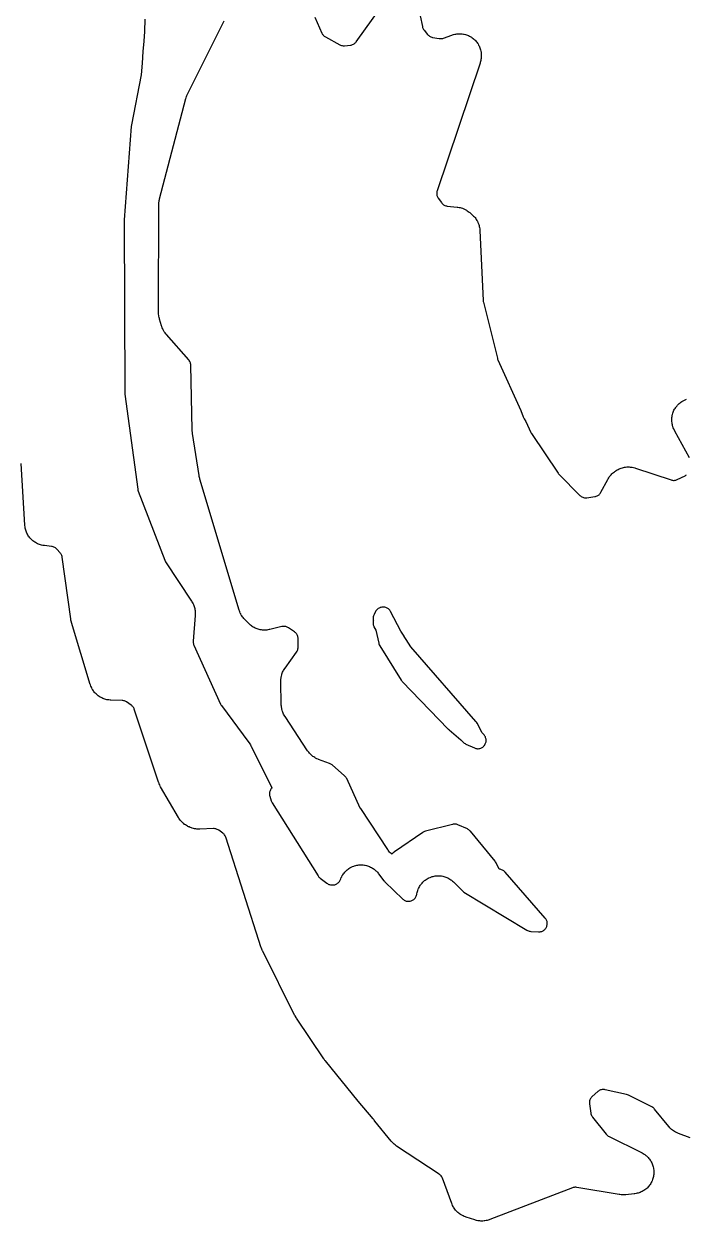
# Model space of a CAD drawing. Header units: millimetres. Extents: x 0 to 194, y 0 to 298.
# Drawn here: x 98.76 to 122.73, y 98.49 to 141.81 of the extents above; entities that cross this region are included whole.
import ezdxf

# ---------------------------------------------------------------- set-up
doc = ezdxf.new("R2010")
doc.units = ezdxf.units.MM
doc.layers.add('CUT', color=7, linetype='CONTINUOUS')

msp = doc.modelspace()

# ---------------------------------------------------------------- linework, layer by layer
at = {"layer": 'CUT'}
for points in [[(109.2915, 142.0523), (109.5461, 141.4809), (109.5587, 141.4559), (109.5736, 141.4321), (109.5907, 141.4098), (109.6097, 141.3892), (109.6306, 141.3705), (109.6532, 141.3538), (109.6772, 141.3393), (110.1994, 141.0562), (110.2261, 141.0434), (110.254, 141.0332), (110.2828, 141.0259), (110.3121, 141.0214), (110.3417, 141.0199), (110.3713, 141.0213), (110.5768, 141.0412), (110.605, 141.0453), (110.6326, 141.052), (110.6594, 141.0614), (110.6853, 141.0732), (110.7099, 141.0874), (110.7331, 141.1038), (110.7546, 141.1224), (110.7742, 141.143), (110.7918, 141.1653), (111.6797, 142.4062)], [(113.1032, 142.1074), (113.185, 141.7119), (113.1922, 141.6839), (113.2021, 141.6568), (113.2145, 141.6307), (113.2293, 141.606), (113.2465, 141.5828), (113.3713, 141.4301), (113.392, 141.4072), (113.4151, 141.3866), (113.4401, 141.3684), (113.4669, 141.3529), (113.4951, 141.3403), (113.5244, 141.3306), (113.5547, 141.324), (113.7988, 141.2836), (113.8292, 141.2802), (113.8598, 141.2799), (113.8903, 141.2827), (113.9203, 141.2886), (113.9496, 141.2975), (114.2532, 141.4072), (114.2744, 141.4142), (114.317, 141.4273), (114.3603, 141.4382), (114.3931, 141.4448), (114.4372, 141.4514), (114.4704, 141.4546), (114.515, 141.4568), (114.5484, 141.4568), (114.593, 141.4546), (114.6262, 141.4513), (114.6703, 141.4446), (114.7031, 141.438), (114.7463, 141.427), (114.7783, 141.4172), (114.8202, 141.402), (114.851, 141.3891), (114.8913, 141.3698), (114.9206, 141.3539), (114.9588, 141.3307), (114.9864, 141.312), (115.0221, 141.2852), (115.0477, 141.2638), (115.0805, 141.2335), (115.104, 141.2097), (115.1336, 141.1764), (115.1546, 141.1503), (115.1808, 141.1142), (115.199, 141.0863), (115.2215, 141.0477), (115.237, 141.0181), (115.2555, 140.9775), (115.2679, 140.9465), (115.2824, 140.9043), (115.2917, 140.8722), (115.3019, 140.8288), (115.3079, 140.7959), (115.3138, 140.7517), (115.3155, 140.731), (115.3171, 140.6104), (115.316, 140.5913), (115.3129, 140.5613), (115.3071, 140.5215), (115.3014, 140.4919), (115.292, 140.4528), (115.2809, 140.4142), (115.2749, 140.395), (113.7186, 135.7724), (113.7109, 135.7452), (113.7057, 135.7173), (113.7032, 135.6892), (113.7033, 135.6609), (113.7062, 135.6327), (113.7116, 135.605), (113.7197, 135.5779), (113.7302, 135.5516), (113.7432, 135.5265), (113.7585, 135.5027), (113.8717, 135.3435), (113.8892, 135.3213), (113.9086, 135.3008), (113.9299, 135.2823), (113.9529, 135.2658), (113.9773, 135.2516), (114.0029, 135.2397), (114.0295, 135.2302), (114.0569, 135.2234), (114.0848, 135.2191), (114.4445, 135.1813), (114.4673, 135.1783), (114.5126, 135.1712), (114.5576, 135.1618), (114.5908, 135.153), (114.6346, 135.1391), (114.6668, 135.1269), (114.7089, 135.1086), (114.7396, 135.0933), (114.7797, 135.0707), (114.8087, 135.0523), (114.8462, 135.0258), (114.8823, 134.9974), (114.9, 134.9828), (114.9885, 134.9056), (115.0052, 134.8902), (115.0378, 134.8588), (115.0688, 134.8257), (115.0907, 134.7998), (115.1182, 134.7638), (115.1374, 134.7358), (115.1611, 134.6972), (115.1774, 134.6675), (115.1971, 134.6267), (115.2103, 134.5954), (115.2259, 134.5529), (115.2359, 134.5204), (115.247, 134.4765), (115.2537, 134.4433), (115.2604, 134.3985), (115.2649, 134.3534), (115.2665, 134.3308), (115.3871, 131.7958), (115.39, 131.7666), (115.3956, 131.7377), (115.8995, 129.7104), (115.9073, 129.6842), (115.9175, 129.6588), (116.749, 127.8253), (116.8323, 127.5885), (116.8417, 127.5648), (116.8532, 127.5421), (116.8665, 127.5204), (116.9303, 127.4256), (117.1103, 127.0286), (117.1217, 127.0061), (117.135, 126.9845), (118.1024, 125.5534), (118.119, 125.5311), (118.1376, 125.5104), (118.8894, 124.7504), (118.9123, 124.7295), (118.9373, 124.7111), (118.964, 124.6953), (118.9922, 124.6824), (119.0216, 124.6725), (119.0519, 124.6657), (119.0827, 124.662), (119.1137, 124.6616), (119.1446, 124.6643), (119.4278, 124.7042), (119.4555, 124.7095), (119.4826, 124.7173), (119.5089, 124.7276), (119.534, 124.7404), (119.5579, 124.7555), (119.5802, 124.7727), (119.6008, 124.792), (119.6195, 124.8131), (119.6362, 124.8359), (119.6506, 124.8601), (119.8982, 125.3246), (119.9087, 125.3432), (119.9304, 125.3796), (119.9538, 125.4151), (119.9726, 125.4408), (119.9993, 125.4738), (120.0204, 125.4976), (120.0501, 125.528), (120.0733, 125.5497), (120.1057, 125.5772), (120.1394, 125.6031), (120.1565, 125.6157), (120.1788, 125.6312), (120.1982, 125.644), (120.2376, 125.6685), (120.2782, 125.691), (120.3095, 125.7063), (120.3522, 125.7245), (120.3849, 125.7364), (120.4293, 125.7501), (120.4631, 125.7586), (120.5086, 125.7676), (120.5431, 125.7726), (120.5893, 125.7769), (120.6241, 125.7783), (120.6705, 125.7778), (120.7053, 125.7756), (120.7514, 125.7703), (120.7857, 125.7646), (120.8311, 125.7546), (120.8759, 125.7422), (120.8981, 125.7355), (122.1871, 125.3071), (122.215, 125.2993), (122.2434, 125.2942), (122.2723, 125.2919), (122.3012, 125.2924), (122.33, 125.2957), (122.3583, 125.3017), (122.3859, 125.3104), (122.4125, 125.3217), (122.6997, 125.4609), (122.7258, 125.4751), (122.7503, 125.4919)], [(103.1346, 141.984), (103.1246, 141.5412), (103.0974, 141.1864), (103.069, 140.8171), (103.0359, 140.3851), (103.0039, 139.9687), (102.653, 138.1573), (102.6502, 138.14), (102.647, 138.1162), (102.6451, 138.0987), (102.3936, 134.7232), (102.393, 134.7117), (102.3924, 134.6959), (102.3922, 134.6843), (102.4077, 128.4729), (102.4084, 128.453), (102.4103, 128.4258), (102.4123, 128.4061), (102.8794, 124.9683), (102.886, 124.9342), (102.8966, 124.901), (103.857, 122.4033), (103.8703, 122.3737), (103.8867, 122.3456), (104.8283, 120.9207), (104.8396, 120.9027), (104.8614, 120.8661), (104.8814, 120.8285), (104.8951, 120.7997), (104.9114, 120.7603), (104.9223, 120.7303), (104.9349, 120.6896), (104.9429, 120.6587), (104.9515, 120.617), (104.9565, 120.5855), (104.9612, 120.5432), (104.9632, 120.5113), (104.9639, 120.4687), (104.9626, 120.4262), (104.9614, 120.4049), (104.8878, 119.4753), (104.8869, 119.4452), (104.8891, 119.4152), (104.8942, 119.3855), (104.9024, 119.3565), (104.9133, 119.3284), (105.873, 117.1986), (105.8881, 117.1694), (105.9063, 117.1421), (106.9044, 115.808), (106.9161, 115.7916), (106.9389, 115.7582), (106.9601, 115.7238), (106.9797, 115.6885), (106.9891, 115.6706), (107.74, 114.1652), (107.7334, 114.1593), (107.7135, 114.1374), (107.6959, 114.1137), (107.6806, 114.0883), (107.668, 114.0615), (107.658, 114.0337), (107.6509, 114.005), (107.6466, 113.9757), (107.6452, 113.9461), (107.6467, 113.9166), (107.6511, 113.8873), (107.6584, 113.8587), (107.7091, 113.6937), (107.718, 113.6688), (107.7291, 113.6447), (107.7422, 113.6217), (109.4094, 110.9796), (109.4245, 110.9578), (109.4414, 110.9375), (109.4601, 110.9188), (109.4803, 110.9018), (109.7207, 110.7171), (109.7455, 110.7), (109.7718, 110.6854), (109.7994, 110.6736), (109.8281, 110.6646), (109.8576, 110.6585), (109.8875, 110.6554), (109.9244, 110.6534), (109.9538, 110.6533), (109.9831, 110.656), (110.012, 110.6617), (110.0402, 110.6701), (110.0674, 110.6812), (110.0934, 110.6949), (110.1179, 110.7112), (110.1408, 110.7297), (110.1617, 110.7504), (110.1804, 110.773), (110.1969, 110.7974), (110.2109, 110.8233), (110.2223, 110.8504), (110.2323, 110.8778), (110.2497, 110.9191), (110.2643, 110.9493), (110.2857, 110.9887), (110.3032, 111.0174), (110.3285, 111.0545), (110.3488, 111.0812), (110.3776, 111.1156), (110.4005, 111.1402), (110.4326, 111.1715), (110.4578, 111.1938), (110.4928, 111.2217), (110.5201, 111.2414), (110.5578, 111.2657), (110.5869, 111.2825), (110.6268, 111.303), (110.6574, 111.3168), (110.6992, 111.3332), (110.731, 111.3439), (110.7742, 111.356), (110.8069, 111.3635), (110.8511, 111.3713), (110.8844, 111.3755), (110.9292, 111.3788), (110.9627, 111.3797), (111.0076, 111.3785), (111.0411, 111.376), (111.0856, 111.3705), (111.1187, 111.3646), (111.1624, 111.3547), (111.1947, 111.3456), (111.2372, 111.3313), (111.2685, 111.319), (111.3094, 111.3006), (111.3393, 111.2853), (111.3781, 111.2628), (111.4064, 111.2446), (111.4428, 111.2184), (111.4691, 111.1975), (111.5027, 111.1678), (111.5267, 111.1444), (111.5573, 111.1115), (111.5861, 111.0772), (111.6001, 111.0596), (111.7937, 110.804), (111.8087, 110.7858), (111.825, 110.7689), (112.4767, 110.1427), (112.4988, 110.1234), (112.5228, 110.1063), (112.5483, 110.0917), (112.5751, 110.0797), (112.6029, 110.0703), (112.6316, 110.0637), (112.6607, 110.0599), (112.6901, 110.059), (112.7194, 110.061), (112.7484, 110.0659), (112.7768, 110.0735), (112.8043, 110.0839), (112.8306, 110.097), (112.8556, 110.1125), (112.8789, 110.1305), (112.9003, 110.1506), (112.9197, 110.1727), (112.9368, 110.1966), (112.9515, 110.2221), (112.9636, 110.2488), (112.973, 110.2767), (112.9797, 110.3053), (112.9844, 110.3312), (112.9935, 110.3752), (113.0049, 110.4187), (113.015, 110.4509), (113.0306, 110.493), (113.0439, 110.524), (113.0637, 110.5644), (113.08, 110.5939), (113.1037, 110.6321), (113.1229, 110.6598), (113.1503, 110.6955), (113.1721, 110.7212), (113.2029, 110.7539), (113.2272, 110.7773), (113.2612, 110.8068), (113.2877, 110.8276), (113.3244, 110.8536), (113.3529, 110.8716), (113.392, 110.8938), (113.4221, 110.909), (113.4633, 110.9271), (113.4947, 110.9392), (113.5375, 110.9531), (113.57, 110.962), (113.6139, 110.9716), (113.6472, 110.9771), (113.6919, 110.9823), (113.7255, 110.9845), (113.7705, 110.9852), (113.8041, 110.9841), (113.849, 110.9803), (113.8824, 110.9757), (113.9266, 110.9675), (113.9593, 110.9597), (114.0025, 110.947), (114.0343, 110.936), (114.076, 110.9191), (114.1066, 110.9049), (114.1464, 110.8839), (114.1754, 110.8668), (114.2129, 110.8419), (114.2401, 110.822), (114.2749, 110.7935), (114.3083, 110.7634), (114.3246, 110.7479), (114.6334, 110.4395), (114.6603, 110.4156), (114.6899, 110.3952), (116.9691, 109.0138), (116.995, 108.9998), (117.0222, 108.9884), (117.0503, 108.9798), (117.0791, 108.9739), (117.1084, 108.9708), (117.3906, 108.9556), (117.4198, 108.9554), (117.449, 108.9581), (117.4778, 108.9636), (117.5058, 108.972), (117.533, 108.983), (117.5589, 108.9965), (117.5834, 109.0126), (117.6062, 109.031), (117.6271, 109.0515), (117.6459, 109.0739), (117.6624, 109.0981), (117.6765, 109.1238), (117.688, 109.1507), (117.6969, 109.1786), (117.7029, 109.2072), (117.7062, 109.2363), (117.7066, 109.2656), (117.7042, 109.2948), (117.6989, 109.3236), (117.6908, 109.3517), (117.68, 109.3789), (117.6667, 109.405), (117.6508, 109.4296), (117.6327, 109.4526), (116.1766, 111.1183), (116.1559, 111.1398), (116.1331, 111.1591), (116.1085, 111.176), (116.0823, 111.1904), (116.0549, 111.2022), (116.0264, 111.2111), (115.9971, 111.2172), (115.9675, 111.2219), (115.8542, 111.4518), (115.837, 111.4821), (115.8164, 111.5103), (114.9222, 112.5934), (114.9036, 112.6139), (114.8831, 112.6327), (114.8611, 112.6494), (114.8376, 112.6641), (114.8128, 112.6765), (114.4717, 112.8283), (114.4451, 112.8386), (114.4176, 112.8464), (114.3895, 112.8515), (114.3611, 112.854), (114.3325, 112.8537), (114.3041, 112.8507), (114.2761, 112.845), (113.2938, 112.5964), (113.2679, 112.5885), (113.2429, 112.5784), (113.2188, 112.5661), (113.196, 112.5517), (112.1815, 111.8451), (112.1631, 111.8329), (112.1282, 111.811), (112.1041, 111.7942), (112.0817, 111.7752), (112.0739, 111.7671), (112.0524, 111.7867), (112.021, 111.8184), (111.9986, 111.8432), (111.9705, 111.8779), (111.9442, 111.9138), (111.9314, 111.9321), (110.9514, 113.4181), (110.9386, 113.4355), (110.4467, 114.4994), (110.4316, 114.5279), (110.4136, 114.5546), (110.3928, 114.5792), (110.3695, 114.6014), (109.9128, 114.9924), (109.8921, 115.0086), (109.8701, 115.023), (109.8469, 115.0353), (109.8227, 115.0456), (109.4283, 115.193), (109.4064, 115.2018), (109.3632, 115.2206), (109.321, 115.2417), (109.2902, 115.2591), (109.2504, 115.2844), (109.2217, 115.305), (109.1848, 115.3344), (109.1583, 115.3578), (109.1247, 115.3909), (109.1008, 115.4169), (109.0709, 115.4534), (109.0428, 115.4913), (109.0293, 115.5106), (108.2135, 116.746), (108.2023, 116.7638), (108.1807, 116.8), (108.1609, 116.8372), (108.1474, 116.8657), (108.1311, 116.9046), (108.1203, 116.9343), (108.1077, 116.9745), (108.0997, 117.0051), (108.091, 117.0463), (108.0859, 117.0775), (108.0811, 117.1193), (108.0782, 117.1614), (108.0772, 117.1824), (108.0596, 118.0062), (108.0596, 118.0269), (108.0607, 118.0683), (108.0636, 118.1097), (108.0672, 118.1405), (108.0739, 118.1814), (108.0804, 118.2118), (108.0908, 118.2519), (108.1, 118.2815), (108.1141, 118.3205), (108.126, 118.3491), (108.1436, 118.3867), (108.1581, 118.4141), (108.1791, 118.4498), (108.2017, 118.4845), (108.2135, 118.5016), (108.6302, 119.081), (108.6472, 119.1075), (108.6613, 119.1357), (108.6725, 119.1651), (108.6804, 119.1956), (108.6852, 119.2267), (108.6866, 119.2582), (108.6845, 119.5622), (108.683, 119.5909), (108.6787, 119.6192), (108.6717, 119.6471), (108.6621, 119.6741), (108.6499, 119.7001), (108.6354, 119.7248), (108.6185, 119.748), (108.5995, 119.7695), (108.5785, 119.789), (108.5558, 119.8065), (108.3419, 119.9552), (108.3181, 119.9701), (108.293, 119.9827), (108.2669, 119.993), (108.2398, 120.0007), (108.2122, 120.0059), (108.1842, 120.0085), (108.1561, 120.0085), (108.1282, 120.0058), (108.1006, 120.0005), (107.6621, 119.8951), (107.6399, 119.8903), (107.5953, 119.8819), (107.5503, 119.8758), (107.5164, 119.873), (107.471, 119.8714), (107.437, 119.872), (107.3917, 119.875), (107.3579, 119.879), (107.3131, 119.8866), (107.2799, 119.894), (107.2361, 119.906), (107.2038, 119.9167), (107.1615, 119.9331), (107.1304, 119.947), (107.0899, 119.9676), (107.0604, 119.9846), (107.0223, 120.0091), (106.9946, 120.029), (106.9591, 120.0573), (106.9251, 120.0873), (106.9084, 120.1028), (106.7674, 120.2406), (106.7515, 120.2569), (106.7207, 120.2903), (106.6915, 120.3252), (106.6711, 120.3523), (106.6456, 120.39), (106.628, 120.4191), (106.6064, 120.4591), (106.5918, 120.4899), (106.5744, 120.5318), (106.5592, 120.5746), (106.5521, 120.5962), (105.1302, 125.3311), (105.1224, 125.3606), (105.1055, 125.435), (105.0997, 125.465), (104.8603, 126.9872), (104.8566, 127.0174), (104.8499, 127.0932), (104.8483, 127.1236), (104.8002, 129.4571), (104.7981, 129.487), (104.793, 129.5166), (104.785, 129.5455), (104.7741, 129.5735), (104.7605, 129.6002), (104.7442, 129.6255), (104.7256, 129.649), (103.9147, 130.5712), (103.8992, 130.5898), (103.8694, 130.6276), (103.8417, 130.6669), (103.8225, 130.6975), (103.7991, 130.7396), (103.7833, 130.772), (103.7645, 130.8164), (103.7482, 130.8617), (103.7406, 130.8846), (103.6685, 131.1238), (103.6627, 131.1451), (103.652, 131.1881), (103.6434, 131.2315), (103.6387, 131.2643), (103.6344, 131.3084), (103.6323, 131.3526), (103.6319, 131.3747), (103.6416, 135.26), (103.642, 135.279), (103.6437, 135.3169), (103.647, 135.3548), (103.6507, 135.3831), (103.6572, 135.4205), (103.6653, 135.4576), (103.6697, 135.4761), (104.6222, 139.1149), (104.6287, 139.1373), (104.6428, 139.1818), (104.6592, 139.2255), (104.6779, 139.2683), (104.6878, 139.2894), (106.0063, 141.926)], [(122.862, 126.1123), (122.3307, 127.0696), (122.2978, 127.1357), (122.2885, 127.1555), (122.2709, 127.1955), (122.2553, 127.2364), (122.2538, 127.2411), (122.2463, 127.2645), (122.2378, 127.2967), (122.2285, 127.3402), (122.2232, 127.3731), (122.2182, 127.4172), (122.2162, 127.4505), (122.2156, 127.4949), (122.2169, 127.5282), (122.2207, 127.5725), (122.2252, 127.6055), (122.2334, 127.6492), (122.2412, 127.6816), (122.2536, 127.7243), (122.2645, 127.7558), (122.2812, 127.797), (122.2951, 127.8273), (122.3157, 127.8667), (122.3326, 127.8954), (122.357, 127.9325), (122.3766, 127.9594), (122.4046, 127.994), (122.4268, 128.0189), (122.458, 128.0505), (122.4825, 128.073), (122.5167, 128.1015), (122.5434, 128.1215), (122.5802, 128.1464), (122.6087, 128.1636), (122.6478, 128.1848), (122.6779, 128.1991), (122.7189, 128.2163), (122.7502, 128.2277)], [(122.8843, 101.4991), (122.4545, 101.6612), (122.4325, 101.6702), (122.3891, 101.6892), (122.3468, 101.7106), (122.3159, 101.7282), (122.276, 101.7538), (122.2472, 101.7746), (122.2103, 101.8043), (122.1838, 101.828), (122.1502, 101.8614), (122.1184, 101.8965), (122.1029, 101.9145), (121.5949, 102.5392), (121.5734, 102.5629), (121.5496, 102.5841), (121.5236, 102.6027), (121.4959, 102.6184), (120.6428, 103.0432), (120.6098, 103.0573), (120.5753, 103.0673), (119.8019, 103.2424), (119.7741, 103.2474), (119.7459, 103.2497), (119.7176, 103.2493), (119.6895, 103.2463), (119.6618, 103.2406), (119.6347, 103.2324), (119.6086, 103.2216), (119.5836, 103.2084), (119.5599, 103.193), (119.5378, 103.1753), (119.3321, 102.9949), (119.3106, 102.974), (119.2913, 102.9511), (119.2743, 102.9263), (119.2599, 102.9), (119.2482, 102.8724), (119.2394, 102.8437), (119.2334, 102.8143), (119.2304, 102.7845), (119.2304, 102.7545), (119.2334, 102.7247), (119.283, 102.3953), (119.2893, 102.3645), (119.2988, 102.3345), (119.3114, 102.3057), (119.3269, 102.2783), (119.3453, 102.2528), (119.8426, 101.6302), (119.8645, 101.6057), (119.8889, 101.5837), (119.9156, 101.5646), (119.9442, 101.5484), (121.1194, 100.968), (121.1391, 100.9577), (121.178, 100.936), (121.2157, 100.9125), (121.2431, 100.8934), (121.2784, 100.8662), (121.3038, 100.8446), (121.3362, 100.8141), (121.3593, 100.79), (121.3885, 100.7564), (121.4091, 100.7302), (121.4349, 100.6939), (121.4528, 100.6658), (121.4748, 100.6271), (121.4899, 100.5974), (121.508, 100.5567), (121.5201, 100.5256), (121.5341, 100.4833), (121.543, 100.4512), (121.5528, 100.4077), (121.5585, 100.3749), (121.5639, 100.3307), (121.5663, 100.2974), (121.5673, 100.2529), (121.5664, 100.2196), (121.5631, 100.1752), (121.5589, 100.1421), (121.5511, 100.0983), (121.5437, 100.0657), (121.5317, 100.0229), (121.5211, 99.9913), (121.5049, 99.9498), (121.4912, 99.9194), (121.471, 99.8797), (121.4543, 99.8508), (121.4303, 99.8133), (121.4109, 99.7862), (121.3833, 99.7513), (121.3613, 99.7262), (121.3303, 99.6942), (121.306, 99.6714), (121.272, 99.6426), (121.2455, 99.6224), (121.2089, 99.5971), (121.1805, 99.5795), (121.1416, 99.558), (121.1116, 99.5433), (121.0707, 99.5257), (121.0395, 99.5141), (120.997, 99.5006), (120.9648, 99.4922), (120.9212, 99.483), (120.8773, 99.4759), (120.8552, 99.473), (120.5535, 99.44), (120.5328, 99.4382), (120.4914, 99.4356), (120.45, 99.4349), (120.4189, 99.4358), (120.3776, 99.4389), (120.3364, 99.444), (120.3159, 99.4469), (118.7746, 99.7078), (118.7428, 99.7115), (118.7107, 99.7117), (118.6788, 99.7085), (118.6474, 99.7019), (118.6169, 99.692), (115.6298, 98.5439), (115.6093, 98.5366), (115.568, 98.523), (115.5261, 98.5114), (115.4943, 98.5042), (115.4515, 98.4967), (115.4192, 98.4926), (115.3758, 98.4893), (115.3432, 98.4884), (115.2998, 98.4892), (115.2673, 98.4914), (115.2241, 98.4965), (115.1919, 98.5018), (115.1494, 98.511), (115.1074, 98.5223), (115.0866, 98.5284), (114.7677, 98.6305), (114.7464, 98.6379), (114.7041, 98.6538), (114.6626, 98.6719), (114.6323, 98.6869), (114.5929, 98.709), (114.5642, 98.7271), (114.5272, 98.753), (114.5005, 98.7738), (114.4662, 98.8034), (114.4417, 98.8267), (114.4107, 98.8596), (114.3886, 98.8853), (114.361, 98.9211), (114.3417, 98.9489), (114.3178, 98.9872), (114.3013, 99.0168), (114.2814, 99.0574), (114.2635, 99.0989), (114.2551, 99.1199), (113.9135, 100.0379), (113.9009, 100.0669), (113.8854, 100.0944), (113.8671, 100.12), (113.8462, 100.1437), (113.8229, 100.165), (113.7976, 100.1837), (112.2519, 101.2038), (112.2335, 101.2166), (112.1973, 101.2432), (112.1624, 101.2716), (112.1374, 101.2941), (112.1056, 101.3258), (112.0754, 101.3591), (112.0607, 101.3761), (111.4629, 102.1038), (111.4432, 102.1399), (111.4272, 102.1659), (111.4087, 102.1901), (110.8654, 102.8312), (109.6725, 104.2834), (109.6592, 104.3003), (109.6272, 104.3434), (109.6148, 104.3609), (108.6249, 105.8322), (108.6096, 105.8566), (108.5733, 105.9188), (108.5596, 105.9441), (107.4055, 108.2494), (107.3981, 108.2649), (107.3839, 108.2963), (107.3709, 108.3281), (107.3592, 108.3604), (107.3536, 108.3767), (106.0673, 112.3757), (106.056, 112.4052), (106.0417, 112.4335), (106.0245, 112.4601), (106.0045, 112.4847), (105.9821, 112.507), (105.9575, 112.5269), (105.8099, 112.6336), (105.786, 112.6492), (105.7607, 112.6625), (105.7343, 112.6733), (105.7069, 112.6815), (105.6789, 112.6871), (105.6504, 112.69), (105.6219, 112.6902), (105.1293, 112.67), (105.1062, 112.6697), (105.06, 112.6702), (105.0139, 112.673), (104.9795, 112.6769), (104.9339, 112.6845), (104.9001, 112.6919), (104.8555, 112.7041), (104.8227, 112.715), (104.7796, 112.7317), (104.7374, 112.7506), (104.7166, 112.7605), (104.6955, 112.7713), (104.6767, 112.7815), (104.6396, 112.8028), (104.6036, 112.8258), (104.5774, 112.8443), (104.5437, 112.8706), (104.5194, 112.8915), (104.4883, 112.9209), (104.4661, 112.944), (104.438, 112.9762), (104.4181, 113.0013), (104.3932, 113.0361), (104.3699, 113.072), (104.3587, 113.0902), (103.7078, 114.2077), (103.6967, 114.228), (103.6755, 114.2691), (103.6564, 114.3113), (103.6396, 114.3543), (103.6317, 114.3761), (102.7542, 117.0095), (102.7442, 117.0355), (102.7318, 117.0604), (102.7172, 117.0841), (102.7004, 117.1063), (102.6816, 117.1269), (102.661, 117.1456), (102.6388, 117.1624), (102.4755, 117.2739), (102.4515, 117.2887), (102.4262, 117.3011), (102.3998, 117.3112), (102.3726, 117.3187), (102.3449, 117.3236), (102.3167, 117.3259), (101.902, 117.3403), (101.8806, 117.3416), (101.8378, 117.3451), (101.7952, 117.3507), (101.7635, 117.3564), (101.7216, 117.366), (101.6906, 117.3747), (101.6498, 117.3883), (101.6198, 117.3999), (101.5805, 117.4173), (101.5517, 117.4317), (101.5143, 117.4528), (101.487, 117.4699), (101.4517, 117.4944), (101.4262, 117.5141), (101.3934, 117.5419), (101.3699, 117.5638), (101.3399, 117.5946), (101.3186, 117.6188), (101.2917, 117.6523), (101.2728, 117.6783), (101.2492, 117.7142), (101.2328, 117.742), (101.2128, 117.78), (101.1992, 117.8092), (101.1828, 117.8489), (101.1684, 117.8894), (101.1617, 117.9098), (100.4836, 120.1497), (100.4789, 120.1665), (100.4701, 120.2003), (100.4626, 120.2345), (100.4564, 120.2689), (100.4536, 120.2862), (100.1437, 122.5103), (100.138, 122.54), (100.1294, 122.5689), (100.118, 122.5968), (100.1038, 122.6234), (100.0869, 122.6485), (100.0677, 122.6717), (99.9441, 122.8065), (99.9222, 122.828), (99.8982, 122.8473), (99.8723, 122.8639), (99.8449, 122.8778), (99.8162, 122.8889), (99.7865, 122.8969), (99.7561, 122.9019), (99.5055, 122.9297), (99.4832, 122.9327), (99.4389, 122.9399), (99.3949, 122.9493), (99.3624, 122.958), (99.3196, 122.9717), (99.2881, 122.9836), (99.2469, 123.0015), (99.2167, 123.0164), (99.1775, 123.0384), (99.149, 123.0563), (99.1122, 123.082), (99.0856, 123.1027), (99.0515, 123.132), (99.0271, 123.1551), (98.9961, 123.1877), (98.9742, 123.2132), (98.9466, 123.2487), (98.9273, 123.2762), (98.9034, 123.3143), (98.8869, 123.3437), (98.8669, 123.3839), (98.8535, 123.4148), (98.8376, 123.4568), (98.8273, 123.4888), (98.8157, 123.5322), (98.8086, 123.5652), (98.8014, 123.6095), (98.7964, 123.6541), (98.7945, 123.6765), (98.6579, 125.8985)]]:
    msp.add_lwpolyline(points, dxfattribs=at)
msp.add_lwpolyline([(115.0959, 115.5972), (115.1239, 115.5891), (115.1525, 115.5838), (115.1815, 115.5813), (115.2106, 115.5817), (115.2396, 115.5848), (115.2681, 115.5907), (115.2959, 115.5994), (115.3227, 115.6107), (115.3483, 115.6246), (115.3724, 115.6409), (115.3949, 115.6594), (115.4154, 115.68), (115.4338, 115.7025), (115.45, 115.7268), (115.4638, 115.7524), (115.475, 115.7793), (115.4835, 115.8071), (115.4893, 115.8356), (115.4923, 115.8646), (115.4925, 115.8937), (115.4899, 115.9227), (115.4845, 115.9513), (115.4763, 115.9792), (115.4655, 116.0062), (115.4521, 116.0321), (115.4362, 116.0565), (115.4181, 116.0793), (115.3503, 116.1563), (115.1635, 116.5112), (115.1454, 116.5411), (115.1241, 116.5687), (112.7652, 119.2724), (112.5985, 119.5312), (112.5249, 119.6454), (112.5203, 119.6527), (112.404, 119.8332), (112.0348, 120.5471), (112.02, 120.5726), (112.0027, 120.5966), (111.9832, 120.6187), (111.9615, 120.6388), (111.938, 120.6567), (111.9129, 120.6722), (111.8863, 120.6851), (111.8587, 120.6954), (111.8301, 120.7029), (111.8009, 120.7075), (111.7715, 120.7093), (111.742, 120.7081), (111.7127, 120.7041), (111.684, 120.6972), (111.6561, 120.6875), (111.6425, 120.682), (111.6153, 120.6694), (111.5894, 120.6542), (111.5652, 120.6364), (111.543, 120.6163), (111.5228, 120.5941), (111.5049, 120.5699), (111.4896, 120.5441), (111.4363, 120.4434), (111.4234, 120.4156), (111.4133, 120.3866), (111.4063, 120.3567), (111.4024, 120.3263), (111.4016, 120.2957), (111.4039, 120.2651), (111.4093, 120.2349), (111.4108, 120.2284), (111.4082, 120.2086), (111.4032, 120.1503), (111.4021, 120.1231), (111.4035, 120.0958), (111.4074, 120.0688), (111.4137, 120.0422), (111.4224, 120.0164), (111.4334, 119.9914), (111.4952, 119.8668), (111.604, 119.4005), (111.6132, 119.3693), (111.6256, 119.3391), (111.6413, 119.3106), (112.4168, 118.0604), (112.4353, 118.0339), (112.4566, 118.0094), (114.1246, 116.2938), (114.1339, 116.2847), (114.1468, 116.2725), (114.1564, 116.2638), (114.5739, 115.9026), (114.6746, 115.8057), (114.7004, 115.7835), (114.7286, 115.7644), (114.7588, 115.7486), (115.0689, 115.6079)], close=True, dxfattribs=at)

doc.saveas('drawing.dxf')
